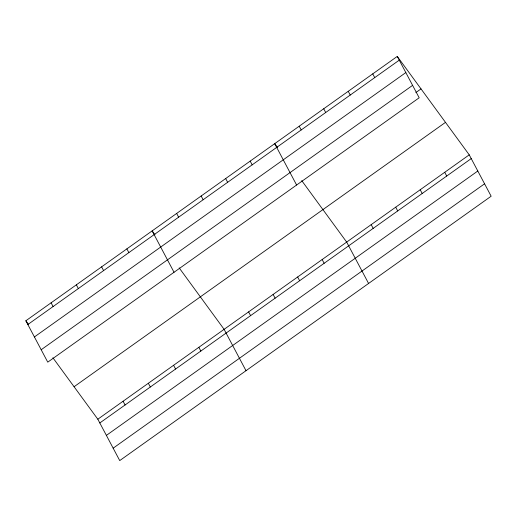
<?xml version="1.0" encoding="UTF-8"?>
<svg xmlns="http://www.w3.org/2000/svg" width="517" height="517" viewBox="0 0 517 517"><rect width="100%" height="100%" fill="white"/><g stroke="black" fill="none" stroke-linecap="round" stroke-linejoin="round"><path stroke-width="0.78" d="M397.269 56.411L419.177 97.784L47.758 362.152L25.85 320.779L397.269 56.411L469.242 154.848L491.15 196.221L119.731 460.589L97.823 419.216L52.896 357.77M27.834 324.527L399.253 60.159M34.406 336.948L405.826 72.574M41.179 349.738L412.598 85.363M415.862 92.569L421.019 88.892M74.073 386.735L445.492 122.361M97.823 419.216L469.242 154.848M99.813 422.964L471.233 158.596M106.386 435.385L477.805 171.011M113.158 448.174L484.578 183.8M277.551 147.552L274.701 143.655L296.603 185.021M301.747 180.64L346.674 242.092L368.582 283.458M154.984 234.796L152.134 230.892L174.035 272.265M179.179 267.884L224.107 329.335L246.014 370.702M25.85 320.779L28.7 324.682M444.73 172.297L446.714 176.045M372.757 73.86L374.741 77.608M420.218 189.745L422.202 193.494M348.245 91.309L350.229 95.057M395.705 207.194L397.689 210.942M323.726 108.757L325.71 112.506M371.193 224.643L373.177 228.391M299.214 126.206L301.198 129.954M322.162 259.54L324.146 263.289M250.189 161.104L252.173 164.852M297.65 276.989L299.634 280.737M225.67 178.552L227.661 182.301M273.138 294.438L275.122 298.186M201.158 196.001L203.142 199.749M248.619 311.887L250.609 315.635M176.646 213.45L178.63 217.198M198.851 347.308L200.835 351.056M126.878 248.871L128.862 252.619M173.596 365.286L175.58 369.035M101.616 266.85L103.607 270.598M148.34 383.265L150.324 387.013M76.361 284.828L78.345 288.576M123.085 401.244L125.069 404.992M51.105 302.807L53.089 306.555"/></g></svg>
